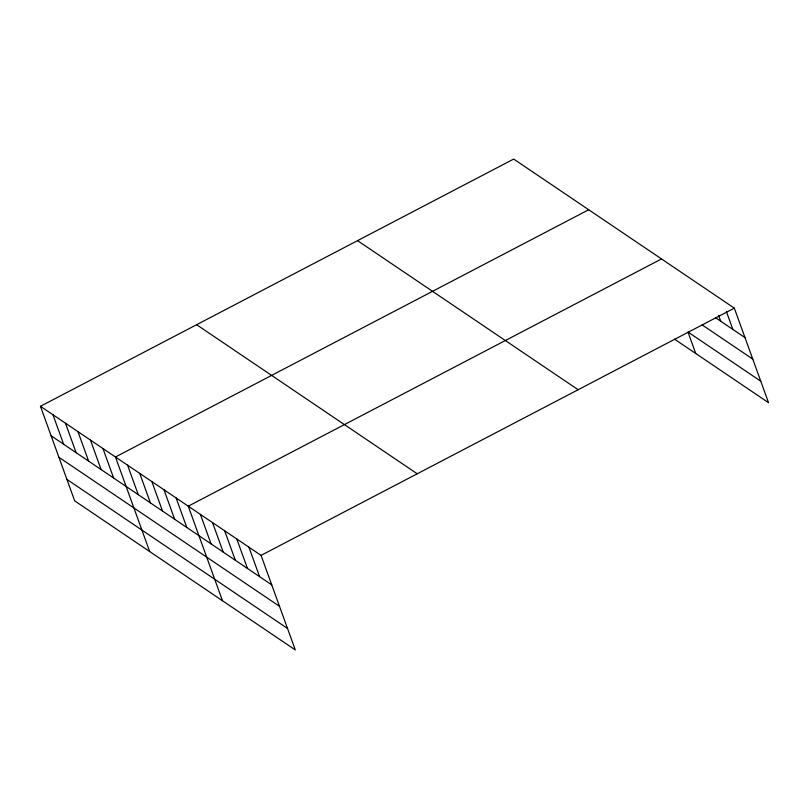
<?xml version="1.0" encoding="UTF-8"?>
<svg xmlns="http://www.w3.org/2000/svg" width="809" height="809" viewBox="0 0 809 809"><rect width="100%" height="100%" fill="white"/><g stroke="black" fill="none" stroke-linecap="round" stroke-linejoin="round"><path stroke-width="1.21" d="M40.45 406.3L261.064 555.379L295.295 649.94L74.681 500.862L40.45 406.3L513.705 159.06L734.319 308.138L768.55 402.7L674.514 339.153M588.719 209.743L115.454 456.984L149.685 551.546M661.519 258.941L188.254 506.181L222.485 600.743M261.064 555.379L734.319 308.138M715.672 317.806L744.998 337.626M702.212 324.935L752.764 359.095M760.773 381.221L687.974 332.024L695.75 353.503M357.538 240.647L578.142 389.726M196.627 324.712L417.232 473.791M51.129 435.788L271.733 584.867M58.895 457.267L279.509 606.335M66.904 479.393L287.519 628.462M726.452 311.728L732.863 329.425M718.594 315.328L720.728 321.224M248.929 547.177L259.598 576.665M236.794 538.976L247.463 568.464M224.659 530.775L235.338 560.263M212.524 522.584L223.203 552.072M200.389 514.382L211.068 543.87M176.129 497.98L186.798 527.468M163.994 489.789L174.663 519.267M151.859 481.588L162.528 511.076M139.724 473.386L150.403 502.874M127.589 465.185L138.268 494.673M102.955 448.54L113.634 478.028M90.456 440.096L101.125 469.584M77.957 431.642L88.626 461.13M65.448 423.198L76.127 452.686M52.949 414.754L63.628 444.242"/></g></svg>
